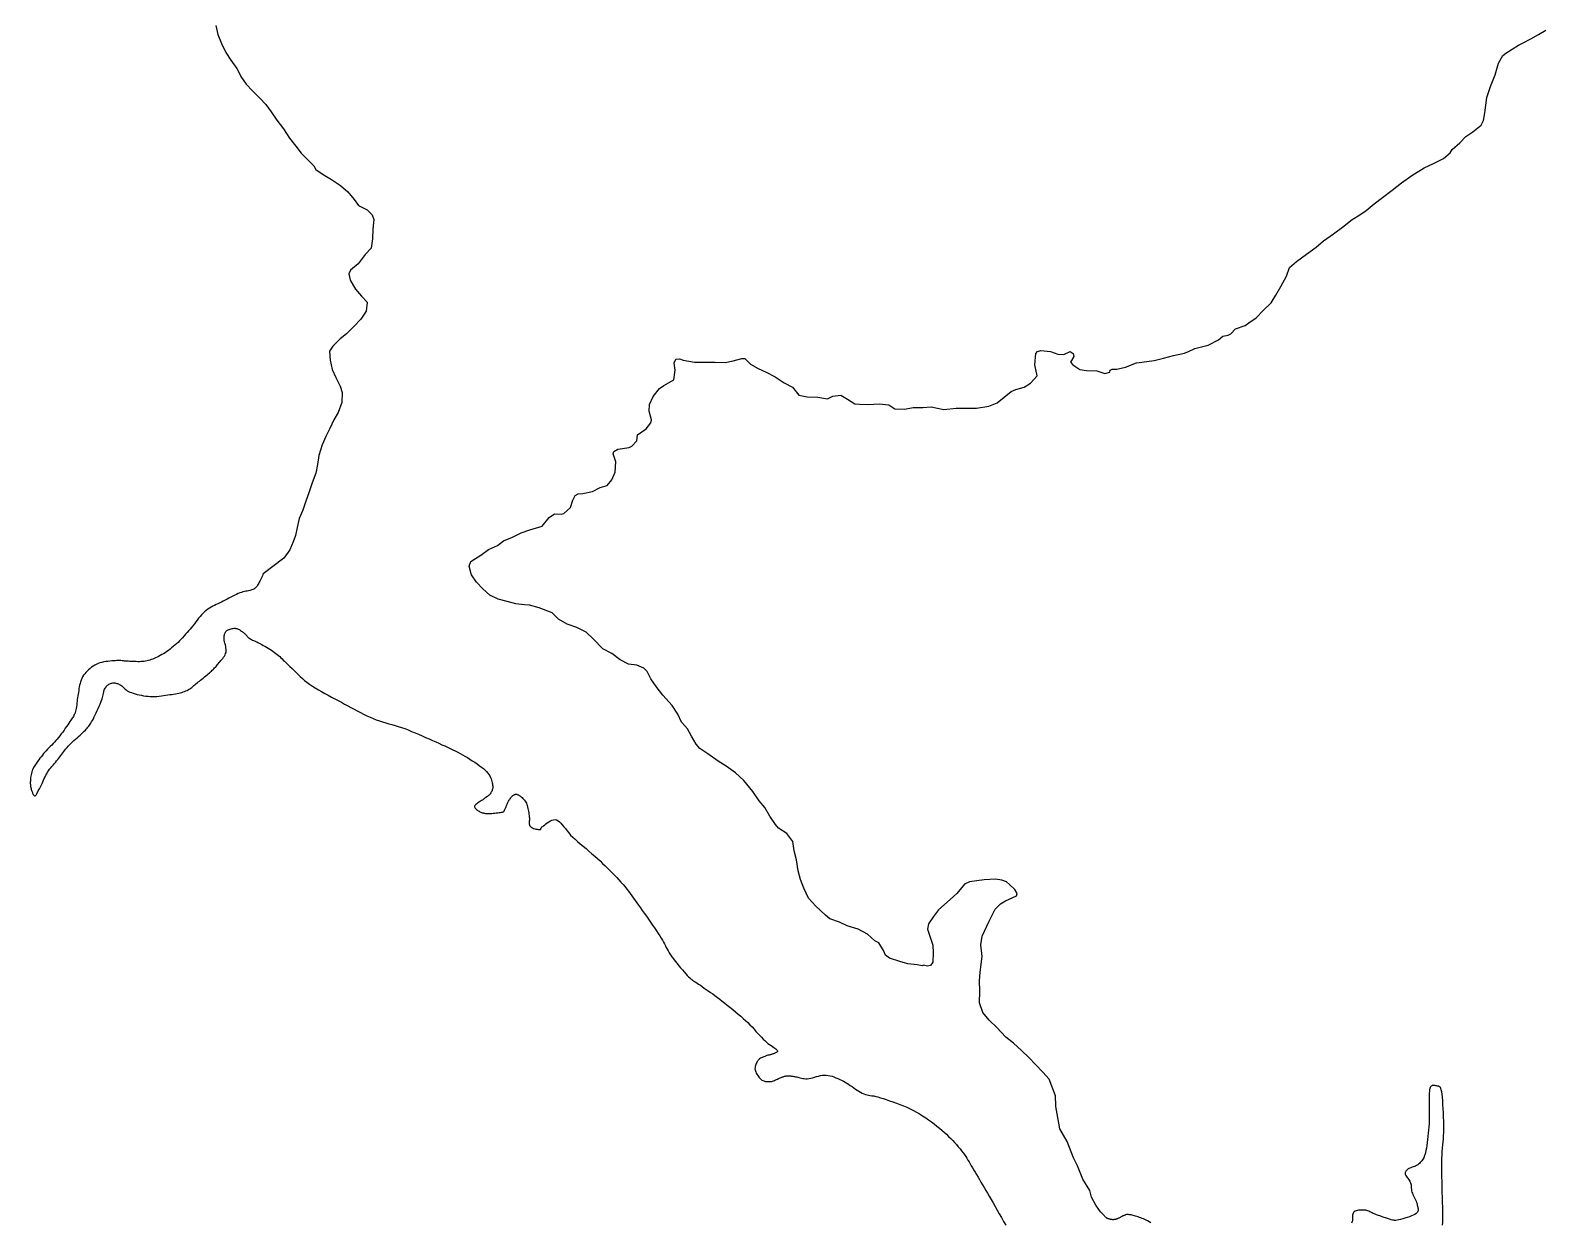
# Model space of a CAD drawing. Header units: inches. Extents: x 1341578 to 1502124, y 557203 to 748561.
# Drawn here: x 1495279 to 1497088, y 603977 to 605399 of the extents above; entities that cross this region are included whole.
import ezdxf

# ---------------------------------------------------------------- set-up
doc = ezdxf.new("R2010")
doc.units = ezdxf.units.IN
doc.header["$MEASUREMENT"] = 0
doc.layers.add('Zipcode', color=7, linetype='Continuous')

msp = doc.modelspace()

# ---------------------------------------------------------------- linework, layer by layer
at = {"layer": 'Zipcode'}
for points in [[(1495500.9, 605405), (1495503.3, 605394.3), (1495507.6, 605383.7), (1495512.7, 605372.7), (1495518.6, 605363.8), (1495525.9, 605353.7), (1495528.4, 605348.8), (1495530.7, 605344.1), (1495536.9, 605335.3), (1495544.3, 605327.2), (1495553.1, 605318.3), (1495560.5, 605310.7), (1495566.9, 605302.2), (1495573.7, 605292.1), (1495581.5, 605281.7), (1495588.7, 605270.8), (1495596.2, 605261.1), (1495602.4, 605252.9), (1495610.7, 605245), (1495617.6, 605237.6), (1495620.2, 605233.2), (1495628.9, 605227.5), (1495638.8, 605221.3), (1495649.3, 605214.3), (1495658.1, 605206.6), (1495665.8, 605197.6), (1495670.8, 605190.5), (1495681.3, 605185.2), (1495687.1, 605179.4), (1495689.1, 605173.7), (1495688.1, 605162.1), (1495687.8, 605150.6), (1495685.9, 605139.6), (1495678.9, 605131.8), (1495670.5, 605121), (1495661.6, 605113.4), (1495659.4, 605108.9), (1495661.2, 605101.3), (1495667.4, 605090.8), (1495674.4, 605082.2), (1495681.2, 605075), (1495681.5, 605074.6), (1495680.3, 605064.3), (1495673.8, 605054.9), (1495665.6, 605046.1), (1495656.8, 605037.3), (1495648.9, 605031.2), (1495640.3, 605022.7), (1495636.5, 605016.7), (1495637.3, 605006.1), (1495639.7, 604994.8), (1495644.1, 604985.3), (1495649.1, 604974.9), (1495651.4, 604967.3), (1495650.9, 604955.6), (1495646.9, 604943.7), (1495641.6, 604934.9), (1495636.9, 604924.4), (1495632.1, 604914.8), (1495627.6, 604904.8), (1495623.6, 604892.1), (1495621.9, 604881.6), (1495619.9, 604871.1), (1495615.8, 604859.6), (1495611.8, 604847.8), (1495608.1, 604837.7), (1495604.4, 604827.2), (1495600.3, 604817.2), (1495597.9, 604806.4), (1495595.9, 604796.7), (1495593, 604789.2), (1495589, 604779.6), (1495582, 604769.8), (1495557.3, 604751), (1495557, 604750.3), (1495556.3, 604748.6), (1495555.5, 604747), (1495554.8, 604745.4), (1495554.1, 604743.9), (1495553.3, 604742.4), (1495552.6, 604741.1), (1495551.9, 604739.9), (1495551.2, 604738.8), (1495550.6, 604737.8), (1495550, 604736.9), (1495549.5, 604736.2), (1495548.9, 604735.4), (1495548.3, 604734.8), (1495547.6, 604734.2), (1495546.8, 604733.6), (1495545.9, 604733), (1495544.9, 604732.4), (1495543.7, 604731.9), (1495542.4, 604731.5), (1495541.1, 604731.2), (1495539.6, 604730.9), (1495538.1, 604730.6), (1495536.4, 604730.3), (1495534.8, 604730), (1495533, 604729.6), (1495531.2, 604729), (1495529.4, 604728.4), (1495527.4, 604727.5), (1495525.4, 604726.6), (1495523.2, 604725.6), (1495521, 604724.5), (1495518.7, 604723.4), (1495516.4, 604722.2), (1495514.1, 604721), (1495511.8, 604719.8), (1495509.6, 604718.6), (1495507.4, 604717.5), (1495505.3, 604716.4), (1495503.3, 604715.4), (1495501.2, 604714.4), (1495499.1, 604713.4), (1495497.1, 604712.4), (1495495.1, 604711.3), (1495493.1, 604710.2), (1495491.2, 604708.9), (1495489.2, 604707.6), (1495487.3, 604706), (1495485.5, 604704.3), (1495483.7, 604702.4), (1495481.9, 604700.4), (1495480.2, 604698.3), (1495478.5, 604696), (1495476.8, 604693.8), (1495475.1, 604691.5), (1495473.4, 604689.3), (1495471.7, 604687.1), (1495469.9, 604685.1), (1495468.2, 604683.1), (1495466.4, 604681), (1495464.6, 604679), (1495462.8, 604677), (1495461, 604675), (1495459.2, 604673.1), (1495457.4, 604671.2), (1495455.6, 604669.3), (1495453.7, 604667.6), (1495451.9, 604665.9), (1495450, 604664.3), (1495448, 604662.7), (1495446.1, 604661.3), (1495444.1, 604659.8), (1495442.1, 604658.5), (1495440.1, 604657.1), (1495438.1, 604655.9), (1495436.2, 604654.8), (1495434.3, 604653.7), (1495432.4, 604652.7), (1495430.6, 604651.8), (1495428.8, 604650.9), (1495427.1, 604650.2), (1495425.4, 604649.5), (1495423.7, 604648.9), (1495422, 604648.3), (1495420.4, 604647.9), (1495418.6, 604647.4), (1495416.9, 604647.1), (1495415.1, 604646.7), (1495413.3, 604646.5), (1495411.5, 604646.4), (1495409.6, 604646.3), (1495407.6, 604646.3), (1495405.7, 604646.4), (1495403.8, 604646.4), (1495401.9, 604646.5), (1495400.1, 604646.6), (1495398.2, 604646.7), (1495396.5, 604646.8), (1495394.8, 604646.9), (1495393.3, 604647), (1495391.8, 604647.1), (1495390.4, 604647.3), (1495388.9, 604647.4), (1495387.5, 604647.6), (1495386, 604647.6), (1495384.4, 604647.7), (1495382.7, 604647.6), (1495380.8, 604647.5), (1495378.8, 604647.3), (1495376.6, 604647.2), (1495374.3, 604646.9), (1495371.9, 604646.7), (1495369.5, 604646.4), (1495367.1, 604646), (1495364.7, 604645.5), (1495362.4, 604644.9), (1495360.2, 604644.1), (1495358.1, 604643.2), (1495356.2, 604642.2), (1495354.3, 604641), (1495352.4, 604639.7), (1495350.6, 604638.3), (1495348.8, 604636.8), (1495347.2, 604635.2), (1495345.6, 604633.5), (1495344.2, 604631.8), (1495342.9, 604630.1), (1495341.7, 604628.3), (1495340.7, 604626.5), (1495339.9, 604624.5), (1495339.2, 604622.5), (1495338.7, 604620.5), (1495338.2, 604618.4), (1495337.8, 604616.2), (1495337.4, 604614.1), (1495337.1, 604611.9), (1495336.7, 604609.8), (1495336.3, 604607.7), (1495335.9, 604605.6), (1495335.6, 604603.4), (1495335.4, 604601.3), (1495335.1, 604599.1), (1495334.9, 604596.9), (1495334.7, 604594.8), (1495334.4, 604592.7), (1495334.1, 604590.7), (1495333.8, 604588.9), (1495333.3, 604587.2), (1495332.8, 604585.6), (1495332.3, 604584.3), (1495331.8, 604583.2), (1495331.3, 604582.1), (1495330.7, 604581.1), (1495330, 604580), (1495329.3, 604579), (1495328.4, 604577.8), (1495327.5, 604576.5), (1495326.5, 604574.9), (1495325.3, 604573.2), (1495324, 604571.2), (1495322.6, 604569.2), (1495321.1, 604567), (1495319.6, 604564.8), (1495318, 604562.5), (1495316.3, 604560.3), (1495314.7, 604558.1), (1495313.1, 604556), (1495311.5, 604554), (1495309.9, 604552.2), (1495308.2, 604550.3), (1495306.6, 604548.6), (1495304.9, 604546.9), (1495303.2, 604545.2), (1495301.5, 604543.5), (1495299.8, 604541.9), (1495298.2, 604540.2), (1495296.6, 604538.5), (1495295.1, 604536.7), (1495293.7, 604534.9), (1495292.2, 604533), (1495290.8, 604531.2), (1495289.4, 604529.3), (1495288, 604527.4), (1495286.7, 604525.5), (1495285.5, 604523.6), (1495284.3, 604521.8), (1495283.3, 604520), (1495282.5, 604518.3), (1495281.7, 604516.6), (1495281.1, 604514.9), (1495280.7, 604513.2), (1495280.3, 604511.6), (1495280, 604510), (1495279.7, 604508.4), (1495279.6, 604506.9), (1495279.5, 604505.4), (1495279.4, 604503.9), (1495279.3, 604502.5), (1495279.3, 604501.2), (1495279.4, 604499.9), (1495279.5, 604498.6), (1495279.7, 604497.4), (1495280, 604496.2), (1495280.2, 604495), (1495280.5, 604494), (1495280.9, 604493), (1495281.2, 604492), (1495281.5, 604491.2), (1495281.8, 604490.4), (1495282.1, 604489.6), (1495282.4, 604488.8), (1495282.8, 604488.1), (1495283.1, 604487.5), (1495283.5, 604487), (1495283.9, 604486.6), (1495284.3, 604486.4), (1495284.8, 604486.3), (1495285.2, 604486.5), (1495285.7, 604486.8), (1495286.2, 604487.4), (1495286.7, 604488.1), (1495287.2, 604488.9), (1495287.7, 604489.9), (1495288.3, 604491.1), (1495288.9, 604492.3), (1495289.6, 604493.5), (1495290.2, 604494.9), (1495290.9, 604496.3), (1495291.7, 604497.8), (1495292.5, 604499.4), (1495293.3, 604501.2), (1495294.1, 604503.1), (1495295, 604505), (1495295.9, 604507), (1495296.9, 604508.9), (1495297.9, 604510.9), (1495298.9, 604512.8), (1495300, 604514.6), (1495301.2, 604516.3), (1495302.4, 604518), (1495303.7, 604519.7), (1495305.1, 604521.4), (1495306.5, 604523.1), (1495307.9, 604524.7), (1495309.3, 604526.3), (1495310.7, 604528), (1495312, 604529.6), (1495313.4, 604531.2), (1495314.6, 604532.9), (1495315.9, 604534.5), (1495317.1, 604536.1), (1495318.3, 604537.7), (1495319.5, 604539.3), (1495320.7, 604540.9), (1495321.9, 604542.4), (1495323.3, 604544), (1495324.6, 604545.6), (1495326.1, 604547.3), (1495327.7, 604548.9), (1495329.4, 604550.5), (1495331.3, 604552.2), (1495333.2, 604553.9), (1495335.1, 604555.5), (1495337, 604557.2), (1495338.8, 604558.8), (1495340.6, 604560.4), (1495342.2, 604561.9), (1495343.7, 604563.4), (1495345, 604564.8), (1495346.1, 604566), (1495347.2, 604567.2), (1495348.1, 604568.3), (1495349, 604569.4), (1495349.9, 604570.5), (1495350.7, 604571.8), (1495351.6, 604573.1), (1495352.5, 604574.6), (1495353.5, 604576.3), (1495354.6, 604578.3), (1495355.7, 604580.5), (1495356.8, 604583), (1495358, 604585.5), (1495359.2, 604588.1), (1495360.3, 604590.7), (1495361.4, 604593.3), (1495362.5, 604595.8), (1495363.4, 604598.1), (1495364.2, 604600.1), (1495364.9, 604602), (1495365.4, 604603.8), (1495365.9, 604605.4), (1495366.2, 604607), (1495366.6, 604608.5), (1495366.9, 604609.9), (1495367.2, 604611.2), (1495367.6, 604612.4), (1495368, 604613.6), (1495368.6, 604614.7), (1495369.3, 604615.7), (1495370, 604616.6), (1495370.7, 604617.4), (1495371.5, 604618.2), (1495372.4, 604618.9), (1495373.2, 604619.4), (1495374.1, 604619.9), (1495375, 604620.4), (1495375.9, 604620.7), (1495376.8, 604620.9), (1495377.7, 604621.1), (1495378.6, 604621.2), (1495379.6, 604621.1), (1495380.5, 604621), (1495381.4, 604620.8), (1495382.4, 604620.5), (1495383.4, 604620.2), (1495384.4, 604619.8), (1495385.4, 604619.3), (1495386.5, 604618.8), (1495387.5, 604618.2), (1495388.5, 604617.5), (1495389.5, 604616.6), (1495390.4, 604615.7), (1495391.4, 604614.7), (1495392.5, 604613.7), (1495393.7, 604612.7), (1495395, 604611.8), (1495396.5, 604610.9), (1495398.2, 604610.2), (1495400.1, 604609.5), (1495402.2, 604608.8), (1495404.5, 604608.1), (1495406.9, 604607.4), (1495409.4, 604606.8), (1495412, 604606.3), (1495414.6, 604605.8), (1495417.3, 604605.4), (1495419.9, 604605.1), (1495422.4, 604604.9), (1495425, 604604.8), (1495427.6, 604604.8), (1495430.3, 604605), (1495433, 604605.2), (1495435.7, 604605.5), (1495438.3, 604605.9), (1495440.9, 604606.3), (1495443.5, 604606.7), (1495445.9, 604607.1), (1495448.2, 604607.4), (1495450.4, 604607.8), (1495452.5, 604608.2), (1495454.5, 604608.5), (1495456.4, 604608.9), (1495458.2, 604609.4), (1495460, 604609.8), (1495461.8, 604610.3), (1495463.5, 604610.9), (1495465.1, 604611.5), (1495466.7, 604612.2), (1495468.2, 604613), (1495469.6, 604613.8), (1495470.9, 604614.8), (1495472.2, 604615.7), (1495473.4, 604616.8), (1495474.6, 604617.8), (1495475.8, 604618.9), (1495477, 604620), (1495478.3, 604621.1), (1495479.6, 604622.2), (1495481.1, 604623.3), (1495482.5, 604624.5), (1495484.1, 604625.7), (1495485.6, 604626.9), (1495487.2, 604628.2), (1495488.7, 604629.4), (1495490.2, 604630.6), (1495491.7, 604631.8), (1495493.1, 604633), (1495494.3, 604634.1), (1495495.5, 604635.1), (1495496.5, 604636.1), (1495497.5, 604637.1), (1495498.4, 604638), (1495499.3, 604638.9), (1495500.2, 604639.9), (1495501, 604640.8), (1495501.9, 604641.8), (1495502.7, 604642.9), (1495503.6, 604644), (1495504.6, 604645.2), (1495505.7, 604646.4), (1495506.8, 604647.6), (1495507.9, 604648.9), (1495509, 604650.3), (1495510, 604651.6), (1495510.9, 604653), (1495511.8, 604654.5), (1495512.4, 604656), (1495512.9, 604657.5), (1495513.1, 604659.1), (1495513, 604660.9), (1495512.8, 604662.7), (1495512.5, 604664.6), (1495512.1, 604666.5), (1495511.6, 604668.4), (1495511.2, 604670.2), (1495510.8, 604671.9), (1495510.6, 604673.5), (1495510.5, 604674.9), (1495510.6, 604676.1), (1495510.7, 604677.2), (1495510.9, 604678.3), (1495511.1, 604679.2), (1495511.4, 604680), (1495511.7, 604680.8), (1495512.2, 604681.5), (1495512.6, 604682.2), (1495513.2, 604682.8), (1495513.9, 604683.4), (1495514.7, 604683.9), (1495515.6, 604684.4), (1495516.6, 604684.9), (1495517.7, 604685.3), (1495518.9, 604685.6), (1495520.1, 604685.9), (1495521.3, 604686.1), (1495522.5, 604686.2), (1495523.6, 604686.2), (1495524.6, 604686.1), (1495525.6, 604685.9), (1495526.6, 604685.6), (1495527.5, 604685.2), (1495528.5, 604684.7), (1495529.4, 604684.2), (1495530.3, 604683.5), (1495531.2, 604682.9), (1495532.1, 604682.2), (1495533, 604681.6), (1495533.8, 604681), (1495534.6, 604680.3), (1495535.3, 604679.7), (1495536, 604679), (1495536.6, 604678.3), (1495537.3, 604677.6), (1495538, 604676.8), (1495538.7, 604676.1), (1495539.4, 604675.4), (1495540.3, 604674.7), (1495541.2, 604674), (1495542.3, 604673.3), (1495543.4, 604672.8), (1495544.5, 604672.2), (1495545.7, 604671.7), (1495546.9, 604671.1), (1495548.3, 604670.6), (1495549.6, 604670), (1495551, 604669.3), (1495552.5, 604668.6), (1495554, 604667.7), (1495555.7, 604666.8), (1495557.4, 604665.8), (1495559.3, 604664.8), (1495561.2, 604663.6), (1495563.1, 604662.5), (1495565.1, 604661.3), (1495567, 604660), (1495568.9, 604658.8), (1495570.7, 604657.5), (1495572.4, 604656.3), (1495574, 604655), (1495575.5, 604653.7), (1495577, 604652.4), (1495578.4, 604651.1), (1495579.8, 604649.7), (1495581.2, 604648.3), (1495582.5, 604647), (1495583.9, 604645.6), (1495585.3, 604644.2), (1495586.7, 604642.9), (1495589.2, 604640.5), (1495591.7, 604638.2), (1495594.1, 604635.8), (1495596.5, 604633.5), (1495598.9, 604631.1), (1495601.4, 604628.8), (1495604, 604626.5), (1495606.7, 604624.1), (1495609.5, 604621.9), (1495612.6, 604619.6), (1495615.9, 604617.3), (1495619.4, 604615.1), (1495623.1, 604612.9), (1495626.9, 604610.7), (1495630.8, 604608.5), (1495634.8, 604606.3), (1495638.8, 604604.2), (1495642.8, 604602), (1495646.7, 604599.9), (1495650.6, 604597.9), (1495654.4, 604595.8), (1495658.1, 604593.7), (1495661.9, 604591.7), (1495665.7, 604589.6), (1495669.5, 604587.6), (1495673.3, 604585.6), (1495677.1, 604583.7), (1495680.9, 604581.9), (1495684.7, 604580.2), (1495688.4, 604578.6), (1495692.2, 604577.1), (1495695.9, 604575.8), (1495699.6, 604574.6), (1495703.4, 604573.4), (1495707.1, 604572.4), (1495710.8, 604571.3), (1495714.6, 604570.2), (1495718.4, 604569.1), (1495722.2, 604567.8), (1495726.1, 604566.5), (1495730.1, 604564.9), (1495734.2, 604563.3), (1495738.4, 604561.5), (1495742.6, 604559.8), (1495746.9, 604557.9), (1495751.1, 604556.1), (1495755.3, 604554.3), (1495759.3, 604552.5), (1495763.2, 604550.7), (1495766.9, 604549), (1495770.4, 604547.4), (1495773.8, 604545.9), (1495777.1, 604544.4), (1495780.3, 604542.9), (1495783.4, 604541.4), (1495786.4, 604540), (1495789.4, 604538.5), (1495792.3, 604537), (1495795.2, 604535.4), (1495798, 604533.7), (1495800.9, 604532), (1495803.8, 604530.2), (1495806.8, 604528.3), (1495809.6, 604526.4), (1495812.4, 604524.5), (1495815.1, 604522.6), (1495817.6, 604520.7), (1495820, 604518.8), (1495822.1, 604517), (1495823.8, 604515.3), (1495825.4, 604513.5), (1495826.6, 604511.8), (1495827.7, 604510.1), (1495828.5, 604508.4), (1495829.2, 604506.7), (1495829.7, 604505.1), (1495830.1, 604503.5), (1495830.4, 604502), (1495830.7, 604500.6), (1495830.9, 604499.2), (1495831.1, 604498), (1495831.1, 604496.8), (1495831.1, 604495.6), (1495830.9, 604494.6), (1495830.6, 604493.5), (1495830.3, 604492.6), (1495829.9, 604491.6), (1495829.4, 604490.7), (1495828.8, 604489.8), (1495828.2, 604488.9), (1495827.6, 604488.1), (1495826.8, 604487.2), (1495825.9, 604486.5), (1495825, 604485.7), (1495824, 604485), (1495822.9, 604484.3), (1495821.9, 604483.6), (1495820.8, 604482.9), (1495819.8, 604482.2), (1495818.8, 604481.4), (1495817.8, 604480.7), (1495816.7, 604479.9), (1495815.5, 604479.2), (1495814.3, 604478.4), (1495813.1, 604477.6), (1495812, 604476.9), (1495811, 604476.1), (1495810.2, 604475.4), (1495809.7, 604474.7), (1495809.4, 604473.9), (1495809.5, 604473.2), (1495809.8, 604472.4), (1495810.3, 604471.6), (1495811.1, 604470.8), (1495811.9, 604470), (1495812.9, 604469.3), (1495813.9, 604468.6), (1495814.9, 604468), (1495815.9, 604467.4), (1495816.9, 604466.9), (1495817.8, 604466.5), (1495818.7, 604466.2), (1495819.6, 604466), (1495820.5, 604465.8), (1495821.5, 604465.6), (1495822.5, 604465.5), (1495823.6, 604465.5), (1495824.7, 604465.4), (1495825.9, 604465.4), (1495827.1, 604465.4), (1495828.5, 604465.5), (1495830.1, 604465.5), (1495831.8, 604465.7), (1495833.6, 604465.8), (1495835.4, 604466), (1495837.2, 604466.2), (1495838.8, 604466.4), (1495840.3, 604466.6), (1495841.7, 604466.9), (1495842.7, 604467.1), (1495843.5, 604467.3), (1495844.1, 604467.5), (1495844.5, 604467.7), (1495844.8, 604468), (1495844.9, 604468.2), (1495845, 604468.5), (1495845.1, 604468.8), (1495845.2, 604469.2), (1495845.4, 604469.6), (1495845.6, 604470.2), (1495846, 604470.9), (1495846.3, 604471.7), (1495846.7, 604472.5), (1495847, 604473.5), (1495847.4, 604474.5), (1495847.8, 604475.5), (1495848.2, 604476.5), (1495848.6, 604477.5), (1495849.1, 604478.4), (1495849.6, 604479.3), (1495850.1, 604480.2), (1495850.7, 604481.1), (1495851.3, 604482.1), (1495851.9, 604483), (1495852.6, 604483.9), (1495853.3, 604484.8), (1495853.9, 604485.6), (1495854.6, 604486.3), (1495855.3, 604486.9), (1495856, 604487.3), (1495856.6, 604487.7), (1495857.2, 604488), (1495857.9, 604488.1), (1495858.5, 604488.2), (1495859.1, 604488.2), (1495859.8, 604488.2), (1495860.4, 604488), (1495861.1, 604487.7), (1495861.8, 604487.4), (1495862.6, 604486.9), (1495863.4, 604486.4), (1495864.3, 604485.8), (1495865.2, 604485), (1495866.2, 604484.2), (1495867.1, 604483.2), (1495868.1, 604482.2), (1495869, 604481.2), (1495869.8, 604480), (1495870.6, 604478.8), (1495871.3, 604477.6), (1495871.9, 604476.2), (1495872.4, 604474.7), (1495872.8, 604473.1), (1495873.2, 604471.4), (1495873.5, 604469.6), (1495873.8, 604467.9), (1495874.1, 604466.2), (1495874.3, 604464.5), (1495874.6, 604462.9), (1495874.8, 604461.5), (1495874.9, 604460.1), (1495875, 604458.7), (1495874.9, 604457.4), (1495874.8, 604456.2), (1495874.7, 604455), (1495874.7, 604453.8), (1495874.7, 604452.8), (1495874.9, 604451.8), (1495875.2, 604450.9), (1495875.7, 604450.1), (1495876.5, 604449.3), (1495877.5, 604448.7), (1495878.7, 604448.1), (1495880, 604447.6), (1495881.3, 604447.2), (1495882.7, 604446.8), (1495884.1, 604446.5), (1495885.3, 604446.4), (1495886.4, 604446.2), (1495887.3, 604446.2), (1495887.9, 604446.2), (1495888.3, 604446.4), (1495888.5, 604446.6), (1495888.6, 604446.9), (1495888.7, 604447.3), (1495888.8, 604447.8), (1495889, 604448.3), (1495889.4, 604448.8), (1495889.9, 604449.3), (1495890.8, 604449.9), (1495891.9, 604450.6), (1495893.2, 604451.6), (1495894.7, 604452.8), (1495896.3, 604454), (1495898.1, 604455.3), (1495899.9, 604456.4), (1495901.8, 604457.2), (1495903.7, 604457.8), (1495905.5, 604458), (1495907.4, 604457.6), (1495909.1, 604456.7), (1495910.8, 604455.5), (1495912.5, 604453.8), (1495914.2, 604451.8), (1495916, 604449.6), (1495917.8, 604447.3), (1495919.8, 604444.8), (1495921.9, 604442.2), (1495924.1, 604439.6), (1495926.6, 604437.1), (1495929.4, 604434.6), (1495932.4, 604431.9), (1495935.6, 604429.2), (1495939, 604426.3), (1495942.5, 604423.4), (1495946, 604420.4), (1495949.5, 604417.4), (1495952.9, 604414.4), (1495956.2, 604411.5), (1495959.4, 604408.7), (1495962.3, 604405.8), (1495965.3, 604403), (1495968.2, 604400.2), (1495971, 604397.4), (1495973.8, 604394.6), (1495976.5, 604391.8), (1495979.1, 604389), (1495981.7, 604386.2), (1495984.2, 604383.4), (1495986.7, 604380.6), (1495989, 604377.8), (1495991.2, 604375.1), (1495993.3, 604372.5), (1495995.3, 604369.8), (1495997.2, 604367.1), (1495999.2, 604364.4), (1496001.2, 604361.7), (1496003.1, 604358.9), (1496005.2, 604356), (1496007.3, 604353), (1496009.6, 604349.8), (1496012, 604346.4), (1496014.5, 604343), (1496017, 604339.4), (1496019.5, 604335.8), (1496021.9, 604332.3), (1496024.3, 604328.8), (1496026.6, 604325.5), (1496028.7, 604322.3), (1496030.6, 604319.4), (1496032.3, 604316.7), (1496033.7, 604314.2), (1496035, 604311.9), (1496036.1, 604309.7), (1496037.2, 604307.6), (1496038.2, 604305.5), (1496039.3, 604303.4), (1496040.5, 604301.4), (1496041.8, 604299.2), (1496043.3, 604296.9), (1496045, 604294.5), (1496046.9, 604291.9), (1496049, 604289.2), (1496051.1, 604286.5), (1496053.2, 604283.8), (1496055.4, 604281.2), (1496057.5, 604278.7), (1496059.6, 604276.3), (1496061.5, 604274.1), (1496063.3, 604272.2), (1496064.8, 604270.6), (1496066.2, 604269.4), (1496067.5, 604268.3), (1496068.6, 604267.4), (1496069.7, 604266.6), (1496070.9, 604265.8), (1496072.1, 604265), (1496073.5, 604264.1), (1496075, 604263.1), (1496076.8, 604261.8), (1496078.9, 604260.4), (1496081, 604258.8), (1496083.4, 604257.2), (1496085.8, 604255.6), (1496088.3, 604253.8), (1496091, 604252), (1496093.7, 604250.1), (1496096.4, 604248.1), (1496099.2, 604246), (1496102, 604243.9), (1496104.9, 604241.7), (1496108, 604239.3), (1496111.1, 604236.8), (1496114.3, 604234.2), (1496117.6, 604231.5), (1496120.8, 604228.9), (1496124, 604226.2), (1496127.1, 604223.5), (1496130.1, 604220.9), (1496132.9, 604218.4), (1496135.5, 604215.9), (1496138.1, 604213.3), (1496140.6, 604210.7), (1496143, 604208.1), (1496145.3, 604205.5), (1496147.6, 604203), (1496149.8, 604200.6), (1496151.9, 604198.4), (1496153.9, 604196.3), (1496155.8, 604194.4), (1496157.7, 604192.7), (1496159.6, 604191.2), (1496161.5, 604189.8), (1496163.3, 604188.5), (1496165, 604187.4), (1496166.5, 604186.3), (1496167.9, 604185.4), (1496169.1, 604184.5), (1496170, 604183.6), (1496170.6, 604182.8), (1496170.9, 604182.1), (1496170.9, 604181.5), (1496170.6, 604180.9), (1496170.1, 604180.5), (1496169.4, 604180.1), (1496168.6, 604179.7), (1496167.7, 604179.4), (1496166.9, 604179.1), (1496166.1, 604178.8), (1496165.3, 604178.5), (1496164.7, 604178.2), (1496164, 604178), (1496163.2, 604177.8), (1496162.5, 604177.6), (1496161.7, 604177.5), (1496160.9, 604177.3), (1496160.1, 604177.2), (1496159.3, 604177), (1496158.4, 604176.7), (1496157.6, 604176.4), (1496156.7, 604176.1), (1496155.7, 604175.7), (1496154.7, 604175.3), (1496153.6, 604174.9), (1496152.6, 604174.5), (1496151.6, 604174), (1496150.6, 604173.4), (1496149.7, 604172.8), (1496148.8, 604172.1), (1496148.1, 604171.3), (1496147.4, 604170.4), (1496146.8, 604169.4), (1496146.2, 604168.4), (1496145.6, 604167.2), (1496145.1, 604166), (1496144.6, 604164.8), (1496144.3, 604163.5), (1496144.2, 604162.2), (1496144.1, 604161), (1496144.2, 604159.8), (1496144.6, 604158.5), (1496145.1, 604157.2), (1496145.7, 604155.8), (1496146.5, 604154.4), (1496147.4, 604153), (1496148.3, 604151.6), (1496149.3, 604150.3), (1496150.4, 604149.2), (1496151.4, 604148.2), (1496152.4, 604147.4), (1496153.4, 604146.8), (1496154.5, 604146.3), (1496155.6, 604146), (1496156.8, 604145.7), (1496158, 604145.6), (1496159.2, 604145.6), (1496160.4, 604145.6), (1496161.6, 604145.7), (1496162.7, 604145.8), (1496163.9, 604145.9), (1496165.1, 604146.2), (1496166.2, 604146.5), (1496167.4, 604146.9), (1496168.6, 604147.5), (1496169.8, 604148), (1496170.9, 604148.6), (1496172.1, 604149.1), (1496173.2, 604149.6), (1496174.2, 604150.1), (1496175.2, 604150.5), (1496176.1, 604150.8), (1496177, 604151.1), (1496177.8, 604151.4), (1496178.5, 604151.6), (1496179.2, 604151.9), (1496180, 604152), (1496180.7, 604152.2), (1496181.4, 604152.4), (1496182.2, 604152.5), (1496182.9, 604152.5), (1496183.7, 604152.6), (1496184.5, 604152.6), (1496185.2, 604152.5), (1496186, 604152.4), (1496186.7, 604152.3), (1496187.5, 604152.2), (1496188.4, 604152.1), (1496189.3, 604151.9), (1496190.3, 604151.7), (1496191.4, 604151.6), (1496192.6, 604151.4), (1496193.9, 604151.1), (1496195.2, 604150.7), (1496196.6, 604150.3), (1496198.1, 604150), (1496199.6, 604149.6), (1496201.2, 604149.3), (1496202.9, 604149.1), (1496204.7, 604149), (1496206.5, 604149), (1496208.5, 604149.2), (1496210.6, 604149.6), (1496212.8, 604150.2), (1496215.1, 604150.9), (1496217.4, 604151.5), (1496219.8, 604152.2), (1496222.2, 604152.7), (1496224.6, 604153.2), (1496226.9, 604153.4), (1496229.2, 604153.3), (1496231.5, 604153), (1496233.8, 604152.5), (1496236.1, 604151.9), (1496238.4, 604151.1), (1496240.6, 604150.2), (1496242.9, 604149.3), (1496245.2, 604148.2), (1496247.4, 604147.1), (1496249.6, 604146.1), (1496251.7, 604145), (1496253.8, 604143.8), (1496255.9, 604142.5), (1496257.9, 604141.1), (1496259.9, 604139.6), (1496261.9, 604138.2), (1496263.9, 604136.7), (1496265.9, 604135.3), (1496267.9, 604134), (1496269.9, 604132.8), (1496272, 604131.7), (1496274, 604130.9), (1496274.1, 604130.9), (1496276, 604130.3), (1496277.8, 604129.9), (1496279.7, 604129.5), (1496281.7, 604129.2), (1496283.7, 604128.8), (1496285.9, 604128.5), (1496288.3, 604127.9), (1496290.9, 604127.3), (1496293.8, 604126.4), (1496297.1, 604125.3), (1496300.7, 604124.1), (1496304.5, 604122.8), (1496308.6, 604121.5), (1496312.8, 604120), (1496317.1, 604118.4), (1496321.3, 604116.8), (1496325.5, 604115), (1496329.5, 604113.2), (1496333.3, 604111.3), (1496337, 604109.3), (1496340.6, 604107.2), (1496344.2, 604104.9), (1496347.8, 604102.5), (1496351.2, 604100.1), (1496354.6, 604097.6), (1496357.9, 604095.1), (1496361.1, 604092.6), (1496364.2, 604090.1), (1496367.1, 604087.7), (1496369.9, 604085.3), (1496372.6, 604082.8), (1496375.2, 604080.3), (1496377.7, 604077.8), (1496380.1, 604075.4), (1496382.4, 604072.9), (1496384.6, 604070.4), (1496386.7, 604067.9), (1496388.8, 604065.5), (1496390.7, 604063.1), (1496392.5, 604060.8), (1496394.1, 604058.6), (1496395.6, 604056.4), (1496397, 604054.2), (1496398.3, 604052), (1496399.6, 604049.8), (1496400.9, 604047.6), (1496402.2, 604045.2), (1496403.7, 604042.7), (1496405.2, 604040.1), (1496406.9, 604037.4), (1496408.6, 604034.6), (1496410.3, 604031.7), (1496412, 604028.7), (1496413.8, 604025.7), (1496415.6, 604022.6), (1496417.5, 604019.3), (1496419.5, 604015.9), (1496421.5, 604012.4), (1496423.6, 604008.8), (1496425.8, 604004.9), (1496428.2, 604000.9), (1496430.6, 603996.7), (1496433.1, 603992.3), (1496435.7, 603987.9), (1496438.2, 603983.4), (1496440.8, 603978.9), (1496443.4, 603974.4)], [(1496616.6, 603977.3), (1496614.5, 603978.4), (1496612.6, 603979.4), (1496610.9, 603980.3), (1496609.2, 603981.1), (1496607.6, 603981.8), (1496606.1, 603982.4), (1496604.6, 603983.1), (1496603, 603983.7), (1496601.4, 603984.3), (1496599.9, 603984.8), (1496598.4, 603985.2), (1496597, 603985.6), (1496595.6, 603986), (1496594.2, 603986.2), (1496593, 603986.5), (1496591.8, 603986.6), (1496590.7, 603986.8), (1496589.7, 603986.9), (1496588.8, 603987), (1496588, 603987), (1496587.4, 603986.9), (1496586.8, 603986.8), (1496586.3, 603986.6), (1496585.8, 603986.4), (1496585.3, 603986.2), (1496584.8, 603986), (1496584.3, 603985.7), (1496583.7, 603985.5), (1496583.1, 603985.3), (1496582.4, 603985), (1496581.8, 603984.6), (1496581.1, 603984.3), (1496580.4, 603983.9), (1496579.8, 603983.6), (1496579.1, 603983.2), (1496578.5, 603982.9), (1496577.8, 603982.6), (1496577.2, 603982.3), (1496576.6, 603982.1), (1496576, 603981.9), (1496575.4, 603981.7), (1496574.8, 603981.5), (1496574.2, 603981.3), (1496573.6, 603981.2), (1496573, 603981.1), (1496572.4, 603981), (1496571.8, 603980.9), (1496571.2, 603980.9), (1496570.5, 603981), (1496569.9, 603981), (1496569.2, 603981.1), (1496568.5, 603981.2), (1496567.8, 603981.4), (1496567.1, 603981.6), (1496566.4, 603981.8), (1496565.7, 603982), (1496565.1, 603982.3), (1496564.5, 603982.5), (1496564, 603982.9), (1496563.5, 603983.2), (1496563, 603983.6), (1496562.6, 603984), (1496562.2, 603984.5), (1496561.8, 603984.9), (1496561.4, 603985.4), (1496561, 603985.8), (1496560.6, 603986.2), (1496560.2, 603986.6), (1496559.8, 603987), (1496559.4, 603987.4), (1496559, 603987.7), (1496558.7, 603988.1), (1496558.3, 603988.4), (1496557.9, 603988.7), (1496557.6, 603989.1), (1496557.2, 603989.4), (1496556.9, 603989.8), (1496556.5, 603990.1), (1496551, 603998.4), (1496545.8, 604007.8), (1496543.7, 604015.9), (1496535.4, 604029.4), (1496528.8, 604045.2), (1496524.1, 604054.7), (1496516.7, 604074.1), (1496507.9, 604089.2), (1496504.7, 604107.2), (1496503.3, 604116), (1496503.2, 604117.2), (1496502.6, 604128.5), (1496495.3, 604148.4), (1496487.6, 604157), (1496479.2, 604165.6), (1496471, 604174.2), (1496462.1, 604182.5), (1496452.5, 604191.3), (1496443.4, 604198.4), (1496432.9, 604210.3), (1496423.7, 604218.7), (1496416.1, 604228.1), (1496411.9, 604239.5), (1496412.6, 604253.6), (1496412.2, 604265.6), (1496412.7, 604276.1), (1496415.1, 604294.6), (1496413.8, 604308.8), (1496415.2, 604319.2), (1496423.7, 604337.1), (1496430.8, 604351.3), (1496437.1, 604357.5), (1496443, 604361.2), (1496456.2, 604367.2), (1496456.8, 604370.1), (1496454.4, 604374.6), (1496448, 604380.5), (1496444.3, 604383.9), (1496438.8, 604386), (1496431.2, 604387.2), (1496417.5, 604386.1), (1496400.3, 604384), (1496394.2, 604381.1), (1496392.7, 604379.2), (1496384.8, 604369.9), (1496377.2, 604362.8), (1496363.2, 604350.6), (1496357.3, 604342.5), (1496351.3, 604333.8), (1496350.1, 604327.4), (1496352, 604321.4), (1496356.4, 604308.2), (1496356.8, 604299.3), (1496356.4, 604288.1), (1496353.6, 604284.1), (1496349.9, 604283.1), (1496345.1, 604284.4), (1496343.6, 604283.6), (1496337.8, 604284.7), (1496326.7, 604285.9), (1496316.8, 604289), (1496304.6, 604292.6), (1496299.9, 604296.5), (1496297.4, 604301.8), (1496291.9, 604310.9), (1496287.2, 604313.4), (1496278.4, 604321.4), (1496267.3, 604327.3), (1496254.3, 604331.4), (1496245.1, 604335.9), (1496233.4, 604339.7), (1496228.3, 604344.2), (1496216.6, 604354.8), (1496207.8, 604364.2), (1496202.3, 604376.1), (1496198.6, 604386.6), (1496195.7, 604397.1), (1496193.6, 604410.2), (1496190.9, 604420.9), (1496189.1, 604431.9), (1496182.1, 604441.4), (1496172.3, 604447.8), (1496168.7, 604452.1), (1496161.9, 604462.1), (1496155.8, 604472.3), (1496149.3, 604480.3), (1496141.7, 604491.7), (1496130.9, 604504.7), (1496120.7, 604513.7), (1496109.9, 604521.9), (1496100.2, 604527.9), (1496087.7, 604536.4), (1496078.5, 604542.8), (1496074.1, 604548.1), (1496068.3, 604557.7), (1496063.4, 604566.4), (1496057.2, 604573.3), (1496056.5, 604574.1), (1496052.1, 604583.6), (1496045.1, 604594.2), (1496034.1, 604606.5), (1496026.2, 604616.9), (1496019.8, 604625.9), (1496015.5, 604634.6), (1496011.4, 604638.8), (1496003.3, 604642.3), (1495993.1, 604643.6), (1495983.1, 604648.7), (1495973.4, 604656.2), (1495962.6, 604661.8), (1495951.4, 604673.3), (1495942.8, 604681.4), (1495931.6, 604687.2), (1495920.1, 604691.1), (1495909.6, 604697), (1495902.2, 604704.7), (1495886.6, 604710.6), (1495875, 604713.9), (1495868.9, 604714.3), (1495858.9, 604715.5), (1495848.2, 604718.1), (1495837.8, 604721), (1495827.7, 604725.5), (1495819.4, 604733.3), (1495811.6, 604741.3), (1495805.8, 604749.8), (1495805.5, 604751), (1495803.1, 604760.3), (1495805, 604765.9), (1495810.4, 604769.4), (1495817.1, 604773.5), (1495826.3, 604780), (1495836.8, 604784.9), (1495843.9, 604790.6), (1495854.7, 604794.8), (1495865.1, 604799.9), (1495875.4, 604803.8), (1495890.2, 604808.1), (1495898.6, 604818.2), (1495904.7, 604822.5), (1495913, 604822.2), (1495915.9, 604823.2), (1495924, 604830.2), (1495926.6, 604838.8), (1495929.7, 604844.4), (1495933.3, 604846.6), (1495938.8, 604847.1), (1495950.2, 604849.4), (1495959.3, 604853.9), (1495967.9, 604856.4), (1495973.4, 604863.1), (1495977.4, 604872.3), (1495977.9, 604884.7), (1495974.8, 604894.3), (1495975.8, 604897.1), (1495980.3, 604899.9), (1495993.8, 604901.9), (1495997.1, 604903.5), (1496003.3, 604909.8), (1496003.8, 604916.8), (1496014.2, 604924.2), (1496019.9, 604931.4), (1496020.5, 604934.9), (1496017.8, 604945.2), (1496018.2, 604952.9), (1496022.7, 604962.7), (1496030.2, 604972.2), (1496035.4, 604975.7), (1496047.3, 604982.3), (1496048.8, 604994.2), (1496047.7, 605002.9), (1496049.6, 605007), (1496054, 605007.6), (1496058.6, 605006.1), (1496071.8, 605003.6), (1496084.7, 605003.6), (1496096.1, 605003.4), (1496108.6, 605003.3), (1496118.2, 605005.1), (1496128.5, 605008), (1496131.9, 605007.9), (1496138.7, 605001.3), (1496148, 604996), (1496157.3, 604991.8), (1496168.2, 604985.9), (1496179.1, 604978.9), (1496189, 604973.8), (1496196.4, 604964.4), (1496206.5, 604962.4), (1496219.3, 604961.9), (1496230.7, 604959.8), (1496237.2, 604963), (1496246.6, 604964.4), (1496254.4, 604959.6), (1496263.1, 604954), (1496268.8, 604953.4), (1496279.6, 604952.9), (1496292.3, 604953.9), (1496303.9, 604952.6), (1496311, 604948), (1496322.7, 604947.6), (1496332.8, 604949.6), (1496344.4, 604949.7), (1496354.4, 604950.2), (1496369.6, 604947.3), (1496384, 604948.8), (1496394, 604948.9), (1496408.6, 604948.7), (1496423.1, 604950.9), (1496433.1, 604954.9), (1496441.5, 604961.9), (1496449.7, 604968.7), (1496455.4, 604971), (1496465.3, 604973.9), (1496472.9, 604978.6), (1496480.8, 604987.3), (1496478.2, 605000.3), (1496479.1, 605013.8), (1496481.3, 605016.1), (1496485.1, 605017.3), (1496496.8, 605016.2), (1496505.6, 605013.1), (1496512.7, 605012.7), (1496520.2, 605016.4), (1496523.8, 605013.8), (1496524.8, 605010.3), (1496520.7, 605003.5), (1496523.3, 605000.4), (1496531.7, 604994.9), (1496539.7, 604993.6), (1496551.9, 604993.1), (1496561.8, 604990.2), (1496567.4, 604991.6), (1496567.9, 604993.9), (1496570.2, 604995.1), (1496575.8, 604995.4), (1496586.4, 604997.6), (1496599.5, 605002.7), (1496605.7, 605003.5), (1496620.6, 605005.6), (1496631.8, 605008.4), (1496643.4, 605011.6), (1496656.8, 605014.3), (1496661.3, 605016.4), (1496669.2, 605020), (1496685, 605024), (1496697.1, 605030.2), (1496702.3, 605034.7), (1496708.9, 605035.8), (1496711.8, 605037.3), (1496717.5, 605043.4), (1496728.9, 605047.4), (1496733.6, 605050.4), (1496742.2, 605056.6), (1496750.4, 605065.1), (1496760.1, 605074.2), (1496765.6, 605083.5), (1496771.6, 605093.7), (1496778.2, 605106.3), (1496781.8, 605116.4), (1496790.3, 605123.7), (1496802.1, 605132.5), (1496813.9, 605140.8), (1496822.5, 605148.1), (1496834.3, 605156.6), (1496845.2, 605164.4), (1496856.7, 605173.6), (1496865.8, 605179.1), (1496873.3, 605184.3), (1496883, 605192.5), (1496893, 605199.8), (1496904.3, 605208.7), (1496915.7, 605217.4), (1496928.1, 605226.2), (1496942.6, 605235.4), (1496953.7, 605240.5), (1496965.9, 605246.3), (1496973.8, 605253.1), (1496975.9, 605257.1), (1496985.3, 605265.3), (1496992.4, 605272.5), (1497000.9, 605278.4), (1497010.6, 605286.1), (1497013.6, 605291.9), (1497015.2, 605300.8), (1497017.6, 605319.1), (1497021.9, 605332.2), (1497027.4, 605346.2), (1497031.4, 605360.2), (1497036.7, 605369.4), (1497040.3, 605372), (1497055.1, 605381.5), (1497060.7, 605384.5), (1497069.9, 605389.3), (1497079, 605394.5), (1497087.7, 605399.6)], [(1496964.7, 603974.3), (1496964.8, 603978), (1496964.8, 603982), (1496964.9, 603986.3), (1496964.8, 603990.9), (1496964.8, 603996), (1496964.6, 604001.5), (1496964.5, 604007.5), (1496964.3, 604013.6), (1496964.1, 604019.9), (1496964, 604026.2), (1496963.8, 604032.4), (1496963.7, 604038.4), (1496963.7, 604044.1), (1496963.7, 604049.2), (1496963.8, 604053.9), (1496964, 604058.3), (1496964.3, 604062.4), (1496964.6, 604066.3), (1496965, 604070), (1496965.3, 604073.6), (1496965.6, 604077.3), (1496965.9, 604081), (1496966.1, 604084.9), (1496966.1, 604089), (1496966.1, 604093.4), (1496966, 604098.2), (1496965.8, 604103.2), (1496965.6, 604108.2), (1496965.4, 604113.3), (1496965.1, 604118.1), (1496964.8, 604122.7), (1496964.4, 604126.9), (1496964, 604130.5), (1496963.6, 604133.4), (1496963.1, 604135.7), (1496962.6, 604137.4), (1496962, 604138.5), (1496961.4, 604139.3), (1496960.7, 604139.8), (1496960, 604140), (1496959.4, 604140.1), (1496958.7, 604140.2), (1496958, 604140.2), (1496957.3, 604140.5), (1496956.7, 604140.7), (1496956, 604140.9), (1496955.3, 604141.1), (1496954.5, 604141.1), (1496953.8, 604141.1), (1496953.1, 604141), (1496952.4, 604140.8), (1496951.8, 604140.5), (1496951.2, 604140.1), (1496950.8, 604139.7), (1496950.4, 604139.2), (1496950, 604138.7), (1496949.7, 604138.2), (1496949.5, 604137.6), (1496949.3, 604137), (1496949.1, 604136.1), (1496949, 604135), (1496948.9, 604133.7), (1496948.8, 604132), (1496948.6, 604130), (1496948.6, 604127.5), (1496948.6, 604124.6), (1496948.6, 604121.3), (1496948.6, 604117.8), (1496948.7, 604114.1), (1496948.8, 604110.2), (1496948.8, 604106.3), (1496948.8, 604102.4), (1496948.7, 604098.7), (1496948.5, 604095.1), (1496948.2, 604091.5), (1496947.9, 604087.8), (1496947.6, 604084.1), (1496947.2, 604080.3), (1496946.8, 604076.5), (1496946.3, 604072.9), (1496945.8, 604069.4), (1496945.3, 604066.2), (1496944.7, 604063.3), (1496944.1, 604060.7), (1496943.5, 604058.4), (1496942.8, 604056.5), (1496942.1, 604054.8), (1496941.4, 604053.4), (1496940.6, 604052.2), (1496939.8, 604051), (1496938.9, 604050), (1496938, 604049.1), (1496937.1, 604048.1), (1496936.1, 604047.2), (1496935, 604046.3), (1496933.7, 604045.6), (1496932.4, 604044.9), (1496931, 604044.3), (1496929.6, 604043.8), (1496928.2, 604043.4), (1496926.8, 604042.9), (1496925.6, 604042.5), (1496924.5, 604042), (1496923.6, 604041.4), (1496922.9, 604040.8), (1496922.2, 604040.3), (1496921.6, 604039.7), (1496921.1, 604039.2), (1496920.7, 604038.7), (1496920.4, 604038.1), (1496920.2, 604037.5), (1496920.1, 604036.8), (1496920.1, 604036.1), (1496920.2, 604035.3), (1496920.5, 604034.4), (1496920.9, 604033.5), (1496921.5, 604032.4), (1496922.3, 604031.4), (1496923.1, 604030.3), (1496923.9, 604029.1), (1496924.7, 604028), (1496925.4, 604026.9), (1496926.1, 604025.8), (1496926.5, 604024.7), (1496926.9, 604023.6), (1496927.1, 604022.6), (1496927.2, 604021.6), (1496927.3, 604020.6), (1496927.3, 604019.6), (1496927.3, 604018.5), (1496927.4, 604017.5), (1496927.5, 604016.3), (1496927.7, 604015.2), (1496928.1, 604013.9), (1496928.6, 604012.5), (1496929.2, 604011), (1496929.9, 604009.4), (1496930.7, 604007.8), (1496931.5, 604006.1), (1496932.3, 604004.5), (1496933, 604002.8), (1496933.7, 604001.3), (1496934.2, 603999.8), (1496934.5, 603998.4), (1496934.8, 603997.2), (1496935.1, 603996), (1496935.3, 603994.9), (1496935.5, 603993.8), (1496935.6, 603992.8), (1496935.5, 603991.9), (1496935.3, 603990.9), (1496934.8, 603990), (1496934.1, 603989.1), (1496933, 603988.2), (1496931.6, 603987.2), (1496929.7, 603986.3), (1496927.5, 603985.3), (1496925, 603984.3), (1496922.4, 603983.4), (1496919.8, 603982.6), (1496917.1, 603981.8), (1496914.6, 603981.1), (1496912.4, 603980.6), (1496910.4, 603980.3), (1496908.8, 603980.1), (1496907.3, 603980.1), (1496905.9, 603980.2), (1496904.7, 603980.5), (1496903.5, 603980.8), (1496902.4, 603981.2), (1496901.3, 603981.6), (1496900.1, 603982.1), (1496899, 603982.5), (1496897.7, 603982.9), (1496896.4, 603983.3), (1496895.1, 603983.7), (1496893.7, 603984.1), (1496892.4, 603984.5), (1496891, 603985), (1496889.7, 603985.4), (1496888.3, 603985.9), (1496887, 603986.4), (1496885.7, 603986.8), (1496884.4, 603987.3), (1496883.1, 603987.8), (1496881.8, 603988.4), (1496880.5, 603989), (1496879.2, 603989.7), (1496878, 603990.3), (1496876.7, 603990.9), (1496875.4, 603991.4), (1496874.1, 603991.8), (1496872.9, 603992.2), (1496871.6, 603992.3), (1496870.2, 603992.4), (1496868.8, 603992.4), (1496867.3, 603992.4), (1496865.8, 603992.3), (1496864.4, 603992.1), (1496862.9, 603991.7), (1496861.6, 603991.4), (1496860.4, 603990.9), (1496859.3, 603990.3), (1496858.4, 603989.5), (1496857.8, 603988.7), (1496857.4, 603987.6), (1496857.3, 603986.4), (1496857.3, 603985.1), (1496857.3, 603983.8), (1496857.3, 603982.3), (1496857.2, 603980.9), (1496857, 603979.5), (1496856.5, 603978.1), (1496855.8, 603976.8)]]:
    msp.add_lwpolyline(points, dxfattribs=at)

doc.saveas('drawing.dxf')
